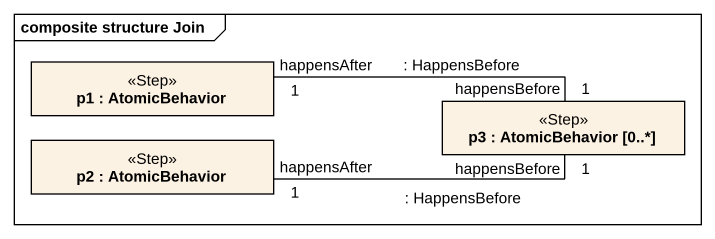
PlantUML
@startuml
mainframe composite structure Join
rectangle "p1 : AtomicBehavior" as p1 <<Step>>
rectangle "p3 : AtomicBehavior [0..*]" as p3 <<Step>>
rectangle "p2 : AtomicBehavior" as p2 <<Step>>
p1 "happensAfter\n1" -right- "happensBefore\n1" p3 : : HappensBefore
p2 "happensAfter\n1" -right- "happensBefore\n1" p3 : : HappensBefore
@enduml
